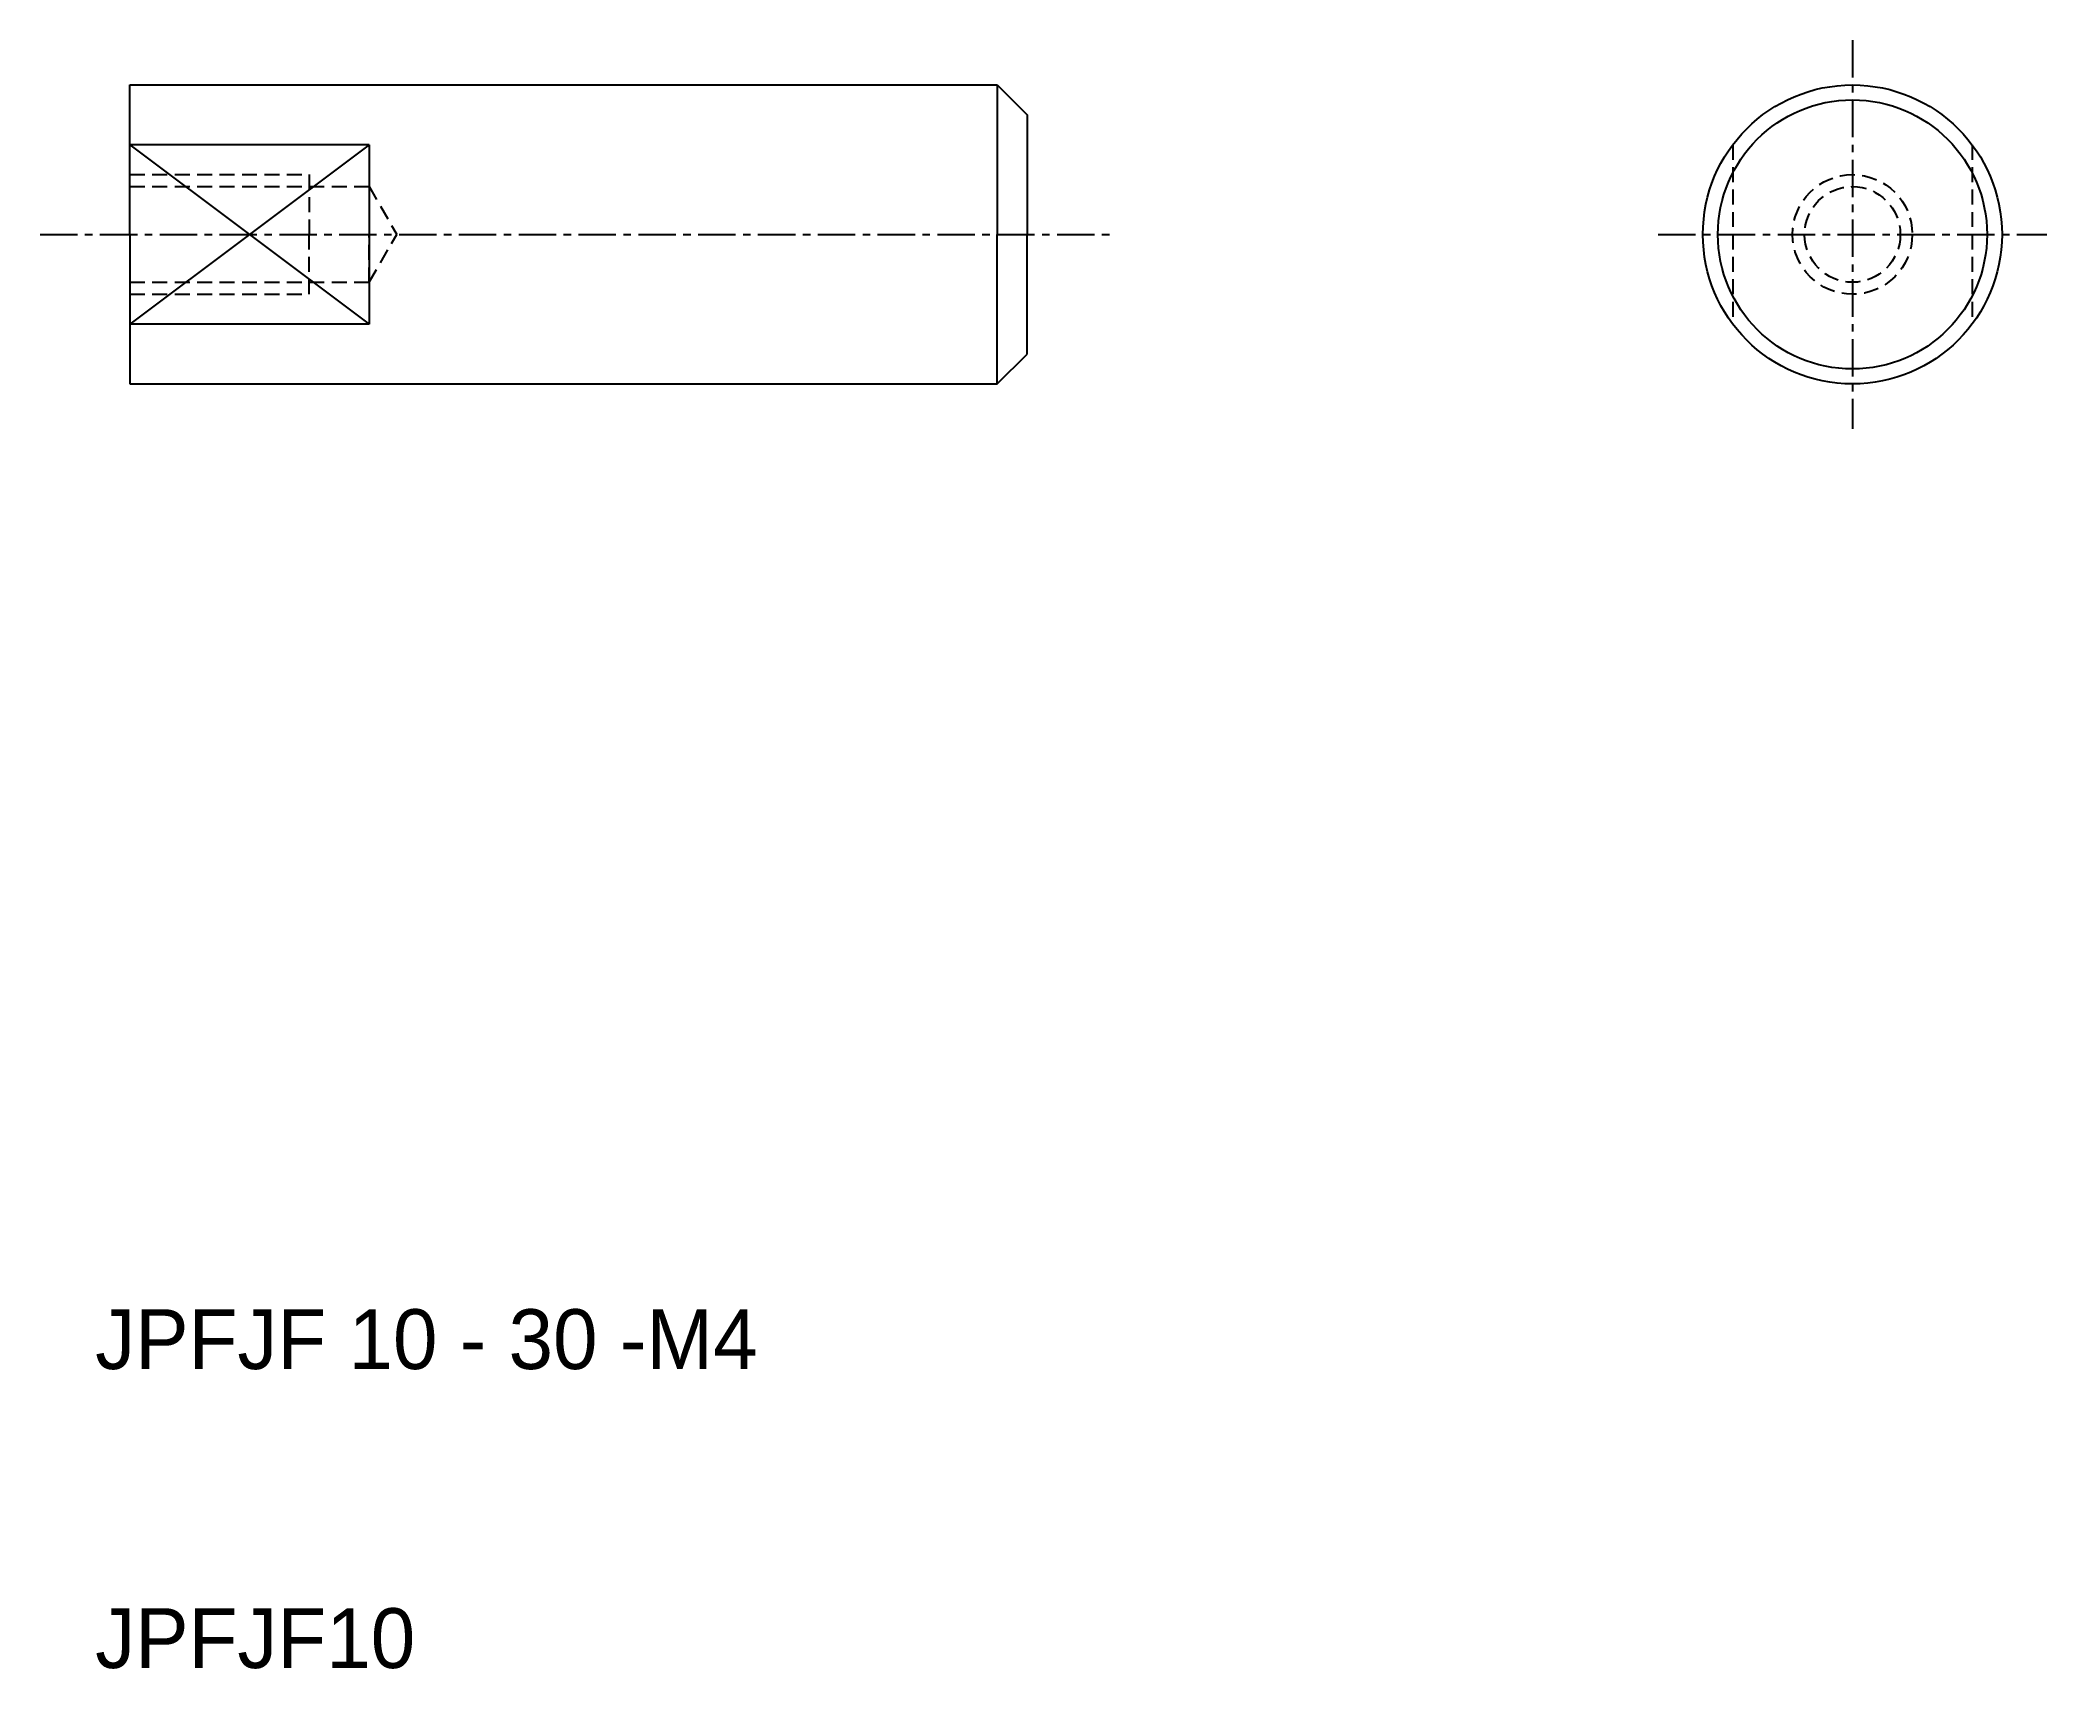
# Model space of a CAD drawing. Extents: x 348.5 to 415.6, y 156.3 to 210.8.
import ezdxf

# ---------------------------------------------------------------- set-up
doc = ezdxf.new("R2010")
doc.units = 0
doc.linetypes.add('CENTER', pattern=[2, 1.25, -0.25, 0.25, -0.25])
doc.linetypes.add('DASHED', pattern=[0.75, 0.5, -0.25])
doc.layers.get('0').update_dxf_attribs({"linetype": 'CONTINUOUS'})
doc.layers.add('CENTER', color=1, linetype='CENTER')

msp = doc.modelspace()

# ---------------------------------------------------------------- linework, layer by layer
at = {"color": 7, "linetype": 'CONTINUOUS'}
for p, q in [((351.542, 209.299), (380.542, 209.299)), ((351.542, 204.299), (351.542, 209.299)), ((380.542, 209.299), (380.542, 204.299)), ((380.542, 209.299), (381.542, 208.299)), ((381.542, 208.299), (381.542, 204.299)), ((359.542, 207.299), (351.542, 201.299)), ((351.542, 207.299), (359.542, 201.299)), ((359.542, 207.299), (351.542, 207.299)), ((359.542, 207.299), (359.542, 201.299)), ((351.542, 204.299), (351.542, 199.299)), ((380.542, 199.299), (380.542, 204.299)), ((381.542, 200.299), (381.542, 204.299)), ((359.542, 201.299), (351.542, 201.299)), ((380.542, 199.299), (381.542, 200.299)), ((351.542, 199.299), (380.542, 199.299))]:
    msp.add_line(p, q, dxfattribs=at)
at = {"color": 3, "linetype": 'DASHED'}
for p, q in [((405.133, 207.299), (405.133, 201.299)), ((413.133, 207.299), (413.133, 201.299)), ((351.542, 206.299), (357.542, 206.299)), ((357.542, 206.299), (357.542, 204.299)), ((351.542, 205.899), (359.542, 205.899)), ((359.542, 205.899), (359.542, 204.299)), ((359.542, 205.899), (360.466, 204.299)), ((357.542, 202.299), (357.542, 204.299)), ((359.542, 202.699), (359.542, 204.299)), ((359.542, 202.699), (360.466, 204.299)), ((351.542, 202.699), (359.542, 202.699)), ((351.542, 202.299), (357.542, 202.299))]:
    msp.add_line(p, q, dxfattribs=at)
at = {"color": 7, "linetype": 'CONTINUOUS'}
for radius in [5, 4.5]:
    msp.add_circle((409.133, 204.299), radius, dxfattribs=at)
at = {"color": 3, "linetype": 'DASHED'}
for radius in [2, 1.6]:
    msp.add_circle((409.133, 204.299), radius, dxfattribs=at)
at = {"layer": 'CENTER', "color": 1, "linetype": 'CENTER'}
for p, q in [((409.133, 210.799), (409.133, 197.799)), ((348.542, 204.299), (384.542, 204.299)), ((402.633, 204.299), (415.633, 204.299))]:
    msp.add_line(p, q, dxfattribs=at)

# ---------------------------------------------------------------- texts
at = {"color": 7, "linetype": 'CONTINUOUS'}
for s, p in [('JPFJF 10 - 30 -M4', (350.383, 166.35)), ('JPFJF10', (350.383, 156.35))]:
    msp.add_text(s, height=2, dxfattribs=at).set_placement(p)

doc.saveas('drawing.dxf')
